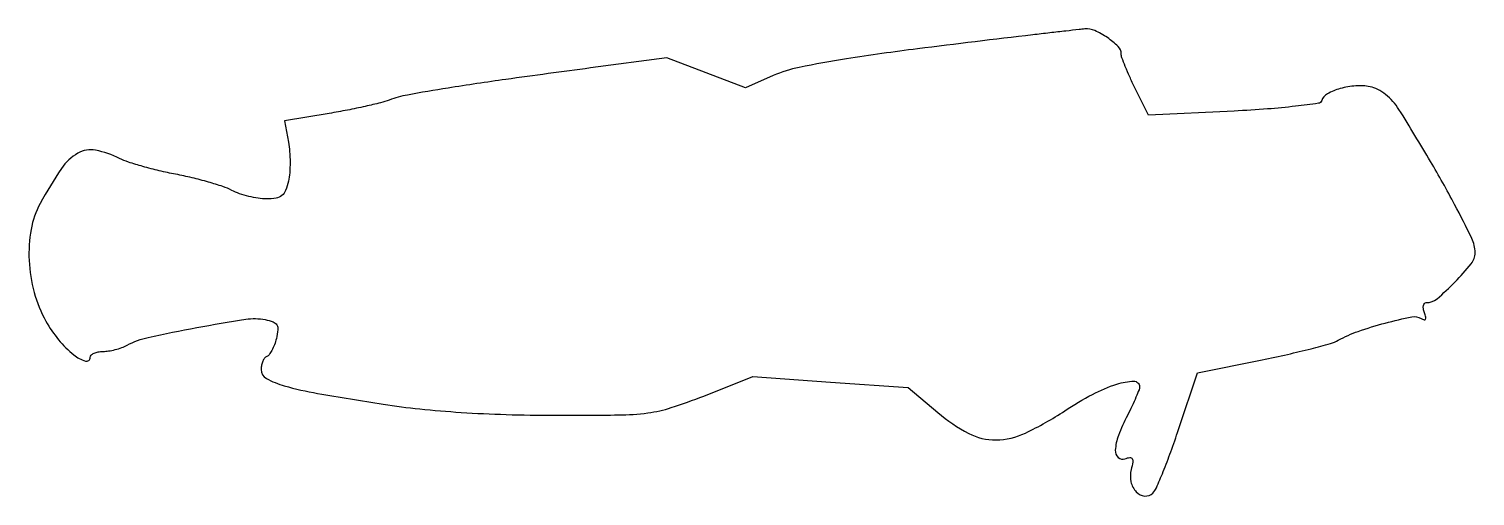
# Model space of a CAD drawing. Extents: x 0 to 237, y 0 to 77.
import ezdxf

# ---------------------------------------------------------------- set-up
doc = ezdxf.new("R2010")
doc.units = 0

msp = doc.modelspace()

# ---------------------------------------------------------------- linework, layer by layer
msp.add_lwpolyline([(164.5, 75.905426, 0.001978), (145.610182, 73.608689, 0.007689), (133.943538, 71.960728, 0.011069), (126.221391, 70.572755, 0.052802), (121.952726, 69.226612), (117.405453, 67.244872), (110.952726, 69.680979), (104.5, 72.117087), (92, 70.469735, 0.001708), (78.125396, 68.59298, 0.00508), (68.634958, 67.177796, 0.005679), (61.982272, 66.038945, 0.045822), (59, 65.205609, -0.029974), (57.583976, 64.761168, -0.006433), (55.077825, 64.170848, -0.006698), (52.152547, 63.562409, -0.006343), (49.158553, 63.020724), (41.817106, 61.788448), (42.469594, 58.310386, -0.027261), (42.672992, 56.765876, -0.018641), (42.742268, 54.997381, -0.01883), (42.680895, 53.282789, -0.035708), (42.481586, 51.916162, -0.039341), (42.017958, 50.389549, -0.13021), (41.402207, 49.549361, -0.130774), (40.452952, 49.126232, -0.039831), (38.870885, 49, -0.037862), (37.536605, 49.101181, -0.022666), (35.9762, 49.412133, -0.022621), (34.442273, 49.865303, -0.036204), (33.187566, 50.403006, 0.038255), (31.718163, 51.025605, 0.011086), (29.365806, 51.758773, 0.011077), (26.669863, 52.469623, 0.011615), (23.987226, 53.048204, -0.01102), (21.305527, 53.623243, -0.010552), (18.612398, 54.323475, -0.010543), (16.263147, 55.041343, -0.03686), (14.79966, 55.645198, 0.06916), (10.865263, 56.979301, 0.178096), (7.948751, 56.49763, 0.11674), (5.25631, 53.996392, 0.022379), (1.774633, 48.253624, 0.081472), (0.284472, 44.009759, 0.056056), (-0.037663, 38.911761, 0.054096), (0.793431, 33.660975, 0.061839), (2.718748, 28.958226, 0.043691), (4.79957, 25.912995, 0.050043), (7.29469, 23.424672, 0.098409), (9.190058, 22.418944, 0.50246), (10, 23.021439, -0.199589), (10.15544, 23.395329, -0.085307), (10.606812, 23.712548, -0.065312), (11.275033, 23.928039, -0.04541), (12.065741, 24, 0.039479), (12.994982, 24.073485, 0.023381), (14.084311, 24.29951, 0.023304), (15.156899, 24.628882, 0.03673), (16.036638, 25.019608, -0.06882), (19.497435, 26.298504, -0.008411), (27.437852, 27.905864, -0.007548), (35.474216, 29.267268, -0.085608), (38.686066, 29.209182, -0.040221), (39.982476, 28.851393, -0.174214), (40.586163, 28.348415, -0.161568), (40.75676, 27.551226, -0.033395), (40.501587, 26.118985, -0.028016), (40.184912, 25.091974, -0.033787), (39.770873, 24.17141, -0.035992), (39.325875, 23.465027, -0.148879), (38.926062, 23.166667, 0.141899), (38.571216, 22.909341, 0.062487), (38.272031, 22.406405, 0.054697), (38.068647, 21.754811, 0.048354), (38, 21.046628, 0.273635), (38.876476, 19.565001, 0.056304), (41.801791, 18.362808, 0.026485), (47.256528, 17.117378, 0.004286), (58, 15.351133, 0.013107), (64.001992, 14.577681, 0.009257), (70.777737, 14.011043, 0.008577), (78.160431, 13.658127, 0.007187), (86, 13.530802, 0.003504), (96.590749, 13.585249, 0.028934), (101.392898, 13.921954, 0.046002), (105.238107, 14.780982, 0.016263), (110.555826, 16.687559), (118.611653, 19.875119), (131.333754, 18.973536), (144.055855, 18.071954), (148.928272, 13.963471, 0.054627), (153.997867, 10.558841, 0.124746), (158.447775, 9.497942, 0.107728), (163.287934, 10.625096, 0.034792), (169.738135, 14.258366, -0.024114), (174.290886, 16.952385, -0.043586), (178.279776, 18.634085, -0.069486), (181.059487, 19.120172, -0.424317), (182, 18.211442, -0.093036), (181.90774, 17.719903, -0.007592), (181.4125, 16.502176, -0.00999), (180.766004, 15.060013, -0.007519), (180, 13.5, 0.026594), (178.540384, 10.216579, 0.077756), (178.02546, 7.7999, 0.22141), (178.496983, 6.622972, 0.287651), (179.611245, 6.404315, -0.057442), (180.401647, 6.607528, -0.306975), (180.780521, 6.420384, -0.171818), (180.879029, 5.866476, -0.020401), (180.620911, 4.625726, 0.115835), (180.590527, 2.635002, 0.133744), (181.466758, 0.95721, 0.187278), (182.837621, 0.289371, 0.220592), (184.181825, 0.781825, 0.094213), (184.749052, 1.615354, 0.006306), (185.87035, 4.28948, 0.008903), (187.118027, 7.538729, 0.00654), (188.389443, 11.182225), (191.5, 20.485565), (202.074191, 22.624514, 0.005646), (206.264353, 23.521467, 0.007184), (210.10792, 24.447966, 0.005753), (213.300383, 25.305487, 0.057865), (214.574191, 25.828378, -0.042185), (217.838534, 27.289283, -0.019644), (222.276897, 28.648614, -0.013054), (226.628382, 29.675782, -0.192132), (228.14747, 29.408859, 0.054696), (228.648111, 29.170537, 0.355789), (228.892022, 29.259196, 0.203295), (228.939752, 29.604418, 0.025674), (228.701324, 30.335955, -0.047932), (228.524443, 30.973543, -0.087834), (228.524654, 31.511187, -0.137674), (228.694609, 31.863705, -0.215216), (228.996589, 32, 0.176873), (230.769339, 32.647354, 0.024189), (233.703789, 35.373514, 0.024434), (236.360824, 38.372886, 0.170651), (237, 40.191107, 0.113019), (236.463795, 42.532993, 0.009535), (233.644436, 48.093796, 0.011167), (229.707274, 55.121948, 0.005904), (224.527982, 63.669404, 0.043241), (223.534717, 64.9951, 0.044116), (222.334352, 66.120507, 0.046941), (221.042404, 66.95078, 0.07011), (219.777553, 67.394489, 0.067427), (217.42969, 67.541999, 0.052083), (214.902212, 67.092569, 0.05498), (212.799579, 66.228519, 0.185641), (211.854875, 65.115865, -0.280882), (211.323022, 64.680206, -0.005177), (207.570642, 64.196141, -0.010869), (202.995652, 63.754656, -0.006343), (197.495576, 63.414443), (183.491151, 62.726404), (181.245576, 67.222733, -0.00887), (180.385649, 69.023809, -0.011278), (179.659638, 70.716622, -0.009379), (179.113727, 72.150247, -0.086484), (179, 72.802827, 0.202089), (178.496127, 73.998575, 0.044027), (176.726454, 75.444881, 0.045271), (174.653391, 76.595518, 0.126895), (173.027494, 76.86422, 0.005254), (172.077121, 76.769665, 0.000573), (169.892451, 76.526564, 0.000701), (167.292228, 76.230512, 0.000566)], format="xyb", close=True)

doc.saveas('drawing.dxf')
